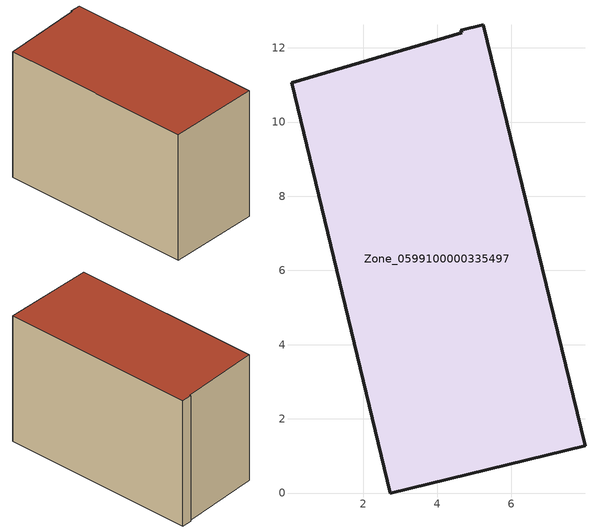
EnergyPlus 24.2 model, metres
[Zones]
Zone_0599100000335497
 floor ground (C_G): 4.66,12.41 4.64,12.47 5.24,12.62 7.98,1.27 2.73,0 0.07,11.06 z0
 wall outside (C_F): 7.98,1.27 5.24,12.62 4.64,12.47 4.66,12.41 0.07,11.06 2.73,0 7.98,1.27 z0:7.69
 roof outside (C_R): 4.64,12.47 4.66,12.41 0.07,11.06 2.73,0 7.98,1.27 5.24,12.62 z7.69
[BUILDING]
Pand.0599100000335497: North Axis=0; Terrain=City; Loads Convergence Tolerance Value=0.04; Temperature Convergence Tolerance Value=0.4; Solar Distribution=FullExterior; Maximum Number of Warmup Days=25; Minimum Number of Warmup Days=1
[Site:Location]
Rotterdam.The.Hague.AP_ZH_NLD Design_Conditions: Latitude=51.96; Longitude=4.45; Time Zone=1; Elevation=-4.5
[SITE:GROUNDTEMPERATURE:BUILDINGSURFACE]
18, 18, 18, 18, 18, 18, 18, 18, 18, 18, 18, 18
[MATERIAL] Thermal Absorptance=0.9; Solar Absorptance=0.7; Visible Absorptance=0.7
Name | Roughness | Thickness | Conductivity | Density | Specific Heat
G.TI.1975-1991 | MediumSmooth | 0.15 | 0.288461 | 540 | 1210
F.TI.1975-1991 | Rough | 0.3 | 0.230769 | 1920 | 840
R.TI.1975-1991 | MediumRough | 0.2 | 0.153846 | 1500 | 1000
[CONSTRUCTION]
C_G: G.TI.1975-1991
C_F: F.TI.1975-1991
C_R: R.TI.1975-1991
[ZONE]
Zone_0599100000335497: Type=1; Multiplier=1; Ceiling Height=Autocalculate; Volume=Autocalculate; Floor Area=autocalculate; Part of Total Floor Area=Yes
[ZONEINFILTRATION:DESIGNFLOWRATE]
Infil_Zone_0599100000335497: Zone or ZoneList or Space or SpaceList=Zone_0599100000335497; Schedule=AlwaysOn; Design Flow Rate Calculation Method=Flow/Area; Flow Rate per Floor Area=0.003; Constant Term Coefficient=1; Temperature Term Coefficient=0; Velocity Term Coefficient=0; Velocity Squared Term Coefficient=0
[HVACTEMPLATE:ZONE:IDEALLOADSAIRSYSTEM]
Zone_0599100000335497: Maximum Heating Supply Air Temperature=50; Minimum Cooling Supply Air Temperature=13; Maximum Heating Supply Air Humidity Ratio=0.0156; Minimum Cooling Supply Air Humidity Ratio=0.0077; Heating Limit=NoLimit; Cooling Limit=NoLimit; Dehumidification Control Type=ConstantSensibleHeatRatio; Cooling Sensible Heat Ratio=0.7; Dehumidification Setpoint=60; Humidification Control Type=None; Humidification Setpoint=30; Outdoor Air Method=None; Outdoor Air Flow Rate per Person=0.00944; Outdoor Air Flow Rate per Zone Floor Area=0; Outdoor Air Flow Rate per Zone=0; Demand Controlled Ventilation Type=None; Outdoor Air Economizer Type=NoEconomizer; Heat Recovery Type=None; Sensible Heat Recovery Effectiveness=0.7; Latent Heat Recovery Effectiveness=0.65
[ZONECONTROL:THERMOSTAT]
ThermostatControl_Zone_0599100000335497: Zone or ZoneList=Zone_0599100000335497; Control Type Schedule=DualSetpointControlType; Control 1=Thermostat_Zone_0599100000335497; Temperature Difference Between Cutout And Setpoint=0
[THERMOSTATSETPOINT:DUALSETPOINT]
Thermostat_Zone_0599100000335497: Heating Setpoint Temperature Schedule=HeatingSetpoint_Zone_0599100000335497; Cooling Setpoint Temperature Schedule=CoolingSetpoint_Zone_0599100000335497
[SCHEDULE:COMPACT]
HeatingSetpoint_Zone_0599100000335497: Through: 12/31, For: AllDays, Until: 24:00, 21
CoolingSetpoint_Zone_0599100000335497: Through: 12/31, For: AllDays, Until: 24:00, 24
DualSetpointControlType: Through: 12/31, For: AllDays, Until: 24:00, 4
AlwaysOn: Through: 12/31, For: AllDays, Until: 24:00, 1
